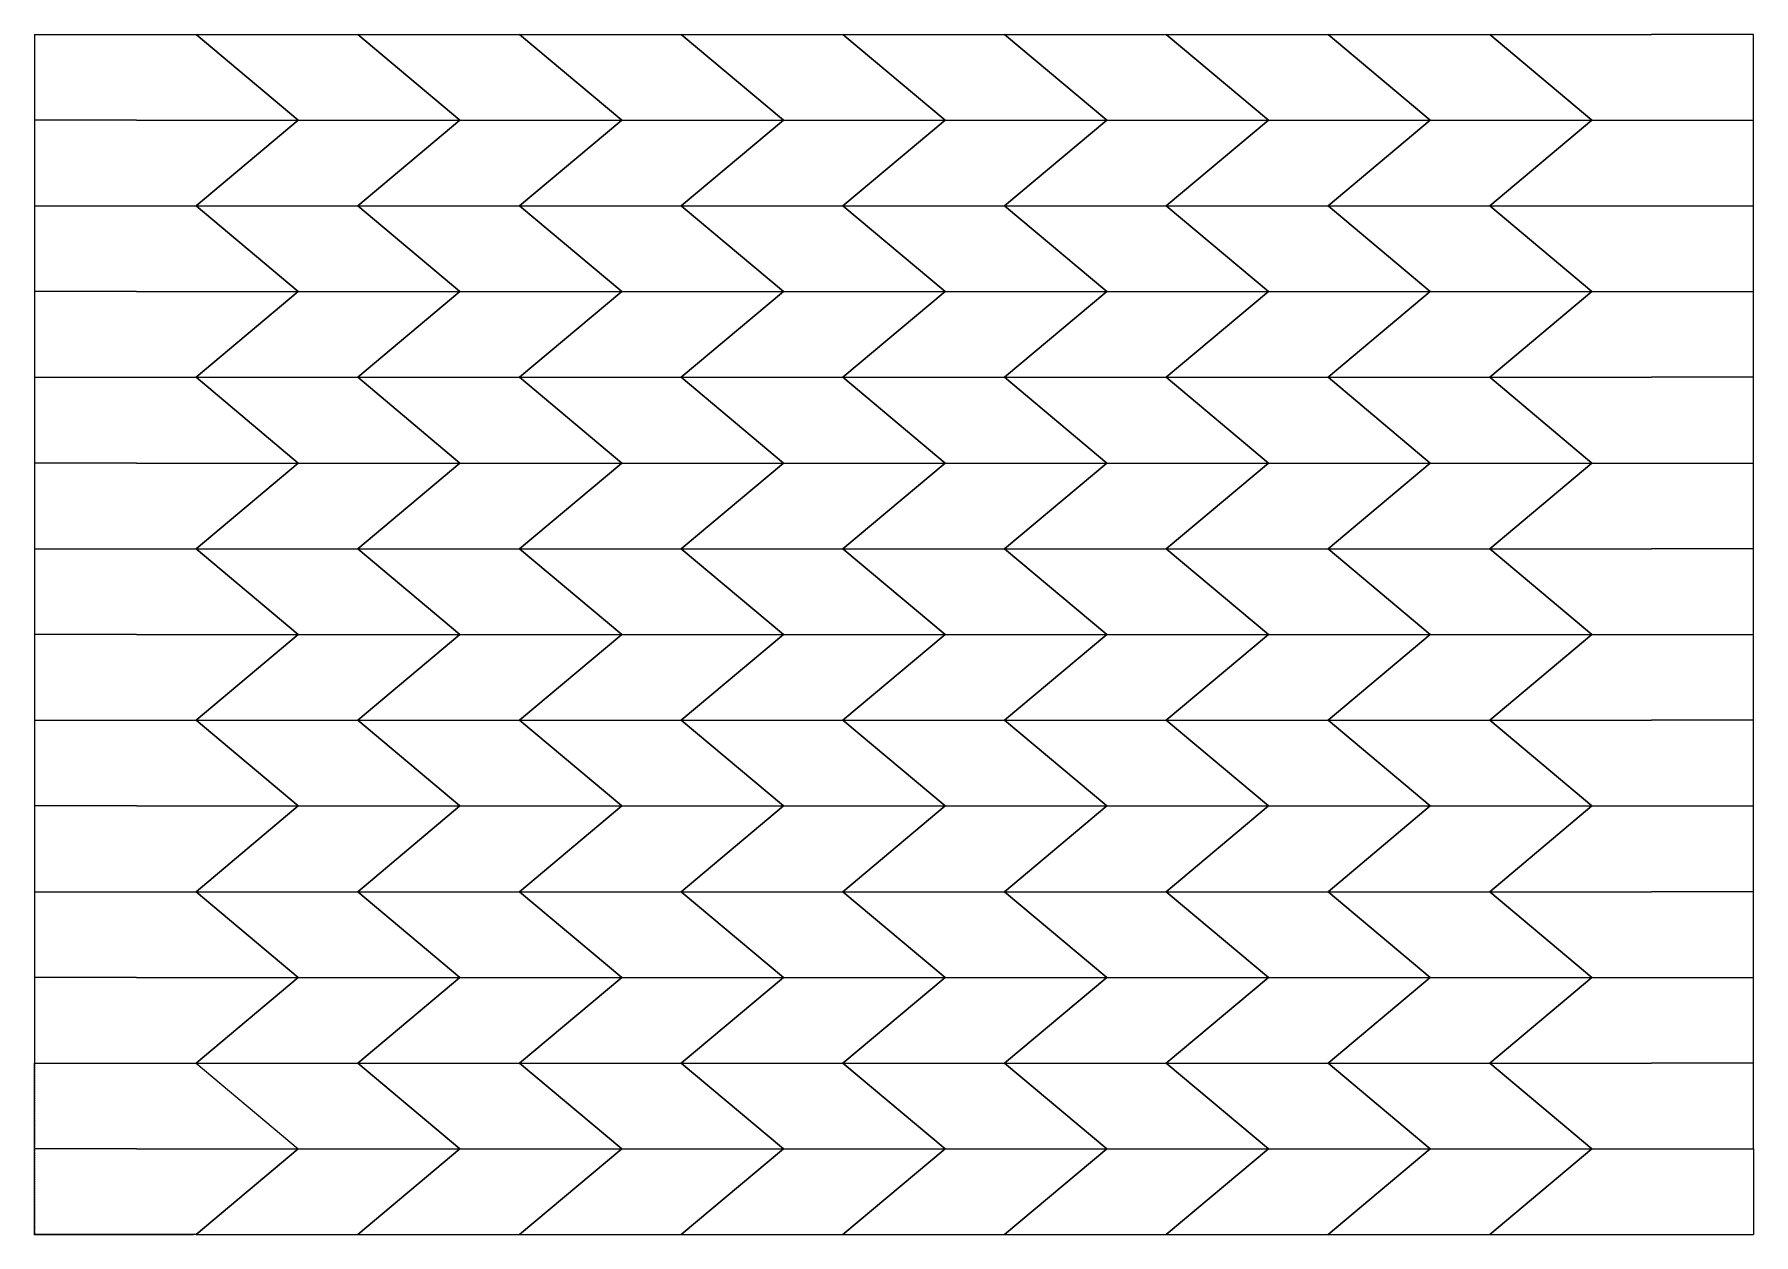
# Model space of a CAD drawing. Header units: millimetres. Extents: x 0 to 702, y 0 to 490.
import ezdxf

# ---------------------------------------------------------------- set-up
doc = ezdxf.new("R2010")
doc.units = ezdxf.units.MM
doc.linetypes.add('DASHED', pattern=[0.75, 0.5, -0.25])
doc.layers.get('0').update_dxf_attribs({"linetype": 'CONTINUOUS'})

msp = doc.modelspace()

# ---------------------------------------------------------------- linework, layer by layer
for p, q in [((0, 490), (66, 490)), ((0, 490), (0, 70)), ((107.71, 455), (66, 490)), ((66, 490), (132, 490)), ((66, 490), (107.71, 455)), ((173.71, 455), (132, 490)), ((132, 490), (198, 490)), ((132, 490), (173.71, 455)), ((239.71, 455), (198, 490)), ((198, 490), (264, 490)), ((198, 490), (239.71, 455)), ((305.71, 455), (264, 490)), ((264, 490), (330, 490)), ((264, 490), (305.71, 455)), ((371.71, 455), (330, 490)), ((330, 490), (396, 490)), ((330, 490), (371.71, 455)), ((437.71, 455), (396, 490)), ((396, 490), (462, 490)), ((396, 490), (437.71, 455)), ((503.71, 455), (462, 490)), ((462, 490), (528, 490)), ((462, 490), (503.71, 455)), ((569.71, 455), (528, 490)), ((528, 490), (594, 490)), ((528, 490), (569.71, 455)), ((635.71, 455), (594, 490)), ((594, 490), (660, 490)), ((594, 490), (635.71, 455)), ((701.71, 490), (660, 490)), ((701.71, 35), (701.71, 490)), ((41.71, 455), (0, 455)), ((41.71, 455), (107.71, 455)), ((107.71, 455), (66, 420)), ((66, 420), (107.71, 455)), ((107.71, 455), (173.71, 455)), ((173.71, 455), (132, 420)), ((132, 420), (173.71, 455)), ((173.71, 455), (239.71, 455)), ((239.71, 455), (198, 420)), ((198, 420), (239.71, 455)), ((239.71, 455), (305.71, 455)), ((305.71, 455), (264, 420)), ((264, 420), (305.71, 455)), ((305.71, 455), (371.71, 455)), ((371.71, 455), (330, 420)), ((330, 420), (371.71, 455)), ((371.71, 455), (437.71, 455)), ((437.71, 455), (396, 420)), ((396, 420), (437.71, 455)), ((437.71, 455), (503.71, 455)), ((503.71, 455), (462, 420)), ((462, 420), (503.71, 455)), ((503.71, 455), (569.71, 455)), ((569.71, 455), (528, 420)), ((528, 420), (569.71, 455)), ((569.71, 455), (635.71, 455)), ((635.71, 455), (594, 420)), ((594, 420), (635.71, 455)), ((635.71, 455), (701.71, 455)), ((0, 420), (66, 420)), ((0, 420), (66, 420)), ((107.71, 385), (66, 420)), ((66, 420), (132, 420)), ((66, 420), (107.71, 385)), ((66, 420), (132, 420)), ((130, 420), (131, 420)), ((173.71, 385), (132, 420)), ((132, 420), (198, 420)), ((132, 420), (173.71, 385)), ((132, 420), (198, 420)), ((239.71, 385), (198, 420)), ((198, 420), (264, 420)), ((198, 420), (239.71, 385)), ((198, 420), (264, 420)), ((305.71, 385), (264, 420)), ((264, 420), (330, 420)), ((264, 420), (305.71, 385)), ((264, 420), (330, 420)), ((371.71, 385), (330, 420)), ((330, 420), (396, 420)), ((330, 420), (371.71, 385)), ((330, 420), (396, 420)), ((437.71, 385), (396, 420)), ((396, 420), (462, 420)), ((396, 420), (437.71, 385)), ((396, 420), (462, 420)), ((503.71, 385), (462, 420)), ((462, 420), (528, 420)), ((462, 420), (503.71, 385)), ((462, 420), (528, 420)), ((569.71, 385), (528, 420)), ((528, 420), (594, 420)), ((528, 420), (569.71, 385)), ((528, 420), (594, 420)), ((635.71, 385), (594, 420)), ((594, 420), (660, 420)), ((594, 420), (635.71, 385)), ((594, 420), (660, 420)), ((660, 420), (701.71, 420)), ((41.71, 385), (0, 385)), ((41.71, 385), (107.71, 385)), ((107.71, 385), (66, 350)), ((66, 350), (107.71, 385)), ((107.71, 385), (173.71, 385)), ((173.71, 385), (132, 350)), ((132, 350), (173.71, 385)), ((173.71, 385), (239.71, 385)), ((239.71, 385), (198, 350)), ((198, 350), (239.71, 385)), ((239.71, 385), (305.71, 385)), ((305.71, 385), (264, 350)), ((264, 350), (305.71, 385)), ((305.71, 385), (371.71, 385)), ((371.71, 385), (330, 350)), ((330, 350), (371.71, 385)), ((371.71, 385), (437.71, 385)), ((437.71, 385), (396, 350)), ((396, 350), (437.71, 385)), ((437.71, 385), (503.71, 385)), ((503.71, 385), (462, 350)), ((462, 350), (503.71, 385)), ((503.71, 385), (569.71, 385)), ((569.71, 385), (528, 350)), ((528, 350), (569.71, 385)), ((569.71, 385), (635.71, 385)), ((635.71, 385), (594, 350)), ((594, 350), (635.71, 385)), ((635.71, 385), (701.71, 385)), ((0, 350), (66, 350)), ((0, 350), (66, 350)), ((107.71, 315), (66, 350)), ((66, 350), (132, 350)), ((66, 350), (107.71, 315)), ((66, 350), (132, 350)), ((173.71, 315), (132, 350)), ((132, 350), (198, 350)), ((132, 350), (173.71, 315)), ((132, 350), (198, 350)), ((239.71, 315), (198, 350)), ((198, 350), (264, 350)), ((198, 350), (239.71, 315)), ((198, 350), (264, 350)), ((305.71, 315), (264, 350)), ((264, 350), (330, 350)), ((264, 350), (305.71, 315)), ((264, 350), (330, 350)), ((371.71, 315), (330, 350)), ((330, 350), (396, 350)), ((330, 350), (371.71, 315)), ((330, 350), (396, 350)), ((437.71, 315), (396, 350)), ((396, 350), (462, 350)), ((396, 350), (437.71, 315)), ((396, 350), (462, 350)), ((503.71, 315), (462, 350)), ((462, 350), (528, 350)), ((462, 350), (503.71, 315)), ((462, 350), (528, 350)), ((569.71, 315), (528, 350)), ((528, 350), (594, 350)), ((528, 350), (569.71, 315)), ((528, 350), (594, 350)), ((635.71, 315), (594, 350)), ((594, 350), (660, 350)), ((594, 350), (635.71, 315)), ((594, 350), (660, 350)), ((701.71, 350), (660, 350)), ((41.71, 315), (0, 315)), ((41.71, 315), (107.71, 315)), ((107.71, 315), (66, 280)), ((66, 280), (107.71, 315)), ((107.71, 315), (173.71, 315)), ((173.71, 315), (132, 280)), ((132, 280), (173.71, 315)), ((173.71, 315), (239.71, 315)), ((239.71, 315), (198, 280)), ((198, 280), (239.71, 315)), ((239.71, 315), (305.71, 315)), ((305.71, 315), (264, 280)), ((264, 280), (305.71, 315)), ((305.71, 315), (371.71, 315)), ((371.71, 315), (330, 280)), ((330, 280), (371.71, 315)), ((371.71, 315), (437.71, 315)), ((437.71, 315), (396, 280)), ((396, 280), (437.71, 315)), ((437.71, 315), (503.71, 315)), ((503.71, 315), (462, 280)), ((462, 280), (503.71, 315)), ((503.71, 315), (569.71, 315)), ((569.71, 315), (528, 280)), ((528, 280), (569.71, 315)), ((569.71, 315), (635.71, 315)), ((635.71, 315), (594, 280)), ((594, 280), (635.71, 315)), ((635.71, 315), (701.71, 315)), ((0, 280), (66, 280)), ((0, 280), (66, 280)), ((107.71, 245), (66, 280)), ((66, 280), (132, 280)), ((66, 280), (107.71, 245)), ((66, 280), (132, 280)), ((173.71, 245), (132, 280)), ((132, 280), (198, 280)), ((132, 280), (173.71, 245)), ((132, 280), (198, 280)), ((239.71, 245), (198, 280)), ((198, 280), (264, 280)), ((198, 280), (239.71, 245)), ((198, 280), (264, 280)), ((305.71, 245), (264, 280)), ((264, 280), (330, 280)), ((264, 280), (305.71, 245)), ((264, 280), (330, 280)), ((371.71, 245), (330, 280)), ((330, 280), (396, 280)), ((330, 280), (371.71, 245)), ((330, 280), (396, 280)), ((437.71, 245), (396, 280)), ((396, 280), (462, 280)), ((396, 280), (437.71, 245)), ((396, 280), (462, 280)), ((503.71, 245), (462, 280)), ((462, 280), (528, 280)), ((462, 280), (503.71, 245)), ((462, 280), (528, 280)), ((569.71, 245), (528, 280)), ((528, 280), (594, 280)), ((528, 280), (569.71, 245)), ((528, 280), (594, 280)), ((635.71, 245), (594, 280)), ((594, 280), (660, 280)), ((594, 280), (635.71, 245)), ((594, 280), (660, 280)), ((701.71, 280), (660, 280)), ((41.71, 245), (0, 245)), ((41.71, 245), (107.71, 245)), ((107.71, 245), (66, 210)), ((66, 210), (107.71, 245)), ((107.71, 245), (173.71, 245)), ((173.71, 245), (132, 210)), ((132, 210), (173.71, 245)), ((173.71, 245), (239.71, 245)), ((239.71, 245), (198, 210)), ((198, 210), (239.71, 245)), ((239.71, 245), (305.71, 245)), ((305.71, 245), (264, 210)), ((264, 210), (305.71, 245)), ((305.71, 245), (371.71, 245)), ((371.71, 245), (330, 210)), ((330, 210), (371.71, 245)), ((371.71, 245), (437.71, 245)), ((437.71, 245), (396, 210)), ((396, 210), (437.71, 245)), ((437.71, 245), (503.71, 245)), ((503.71, 245), (462, 210)), ((462, 210), (503.71, 245)), ((503.71, 245), (569.71, 245)), ((569.71, 245), (528, 210)), ((528, 210), (569.71, 245)), ((569.71, 245), (635.71, 245)), ((635.71, 245), (594, 210)), ((594, 210), (635.71, 245)), ((635.71, 245), (701.71, 245)), ((0, 210), (66, 210)), ((0, 210), (66, 210)), ((107.71, 175), (66, 210)), ((66, 210), (132, 210)), ((66, 210), (107.71, 175)), ((66, 210), (132, 210)), ((173.71, 175), (132, 210)), ((132, 210), (198, 210)), ((132, 210), (173.71, 175)), ((132, 210), (198, 210)), ((239.71, 175), (198, 210)), ((198, 210), (264, 210)), ((198, 210), (239.71, 175)), ((198, 210), (264, 210)), ((305.71, 175), (264, 210)), ((264, 210), (330, 210)), ((264, 210), (305.71, 175)), ((264, 210), (330, 210)), ((371.71, 175), (330, 210)), ((330, 210), (396, 210)), ((330, 210), (371.71, 175)), ((330, 210), (396, 210)), ((437.71, 175), (396, 210)), ((396, 210), (462, 210)), ((396, 210), (437.71, 175)), ((396, 210), (462, 210)), ((503.71, 175), (462, 210)), ((462, 210), (528, 210)), ((462, 210), (503.71, 175)), ((462, 210), (528, 210)), ((569.71, 175), (528, 210)), ((528, 210), (594, 210)), ((528, 210), (569.71, 175)), ((528, 210), (594, 210)), ((635.71, 175), (594, 210)), ((594, 210), (660, 210)), ((594, 210), (635.71, 175)), ((594, 210), (660, 210)), ((701.71, 210), (660, 210)), ((41.71, 175), (0, 175)), ((41.71, 175), (107.71, 175)), ((107.71, 175), (66, 140)), ((66, 140), (107.71, 175)), ((107.71, 175), (173.71, 175)), ((173.71, 175), (132, 140)), ((132, 140), (173.71, 175)), ((173.71, 175), (239.71, 175)), ((239.71, 175), (198, 140)), ((198, 140), (239.71, 175)), ((239.71, 175), (305.71, 175)), ((305.71, 175), (264, 140)), ((264, 140), (305.71, 175)), ((305.71, 175), (371.71, 175)), ((371.71, 175), (330, 140)), ((330, 140), (371.71, 175)), ((371.71, 175), (437.71, 175)), ((437.71, 175), (396, 140)), ((396, 140), (437.71, 175)), ((437.71, 175), (503.71, 175)), ((503.71, 175), (462, 140)), ((462, 140), (503.71, 175)), ((503.71, 175), (569.71, 175)), ((569.71, 175), (528, 140)), ((528, 140), (569.71, 175)), ((569.71, 175), (635.71, 175)), ((635.71, 175), (594, 140)), ((594, 140), (635.71, 175)), ((635.71, 175), (701.71, 175)), ((0, 140), (66, 140)), ((0, 140), (66, 140)), ((107.71, 105), (66, 140)), ((66, 140), (132, 140)), ((66, 140), (107.71, 105)), ((66, 140), (132, 140)), ((173.71, 105), (132, 140)), ((132, 140), (198, 140)), ((132, 140), (173.71, 105)), ((132, 140), (198, 140)), ((239.71, 105), (198, 140)), ((198, 140), (264, 140)), ((198, 140), (239.71, 105)), ((198, 140), (264, 140)), ((305.71, 105), (264, 140)), ((264, 140), (330, 140)), ((264, 140), (305.71, 105)), ((264, 140), (330, 140)), ((371.71, 105), (330, 140)), ((330, 140), (396, 140)), ((330, 140), (371.71, 105)), ((330, 140), (396, 140)), ((437.71, 105), (396, 140)), ((396, 140), (462, 140)), ((396, 140), (437.71, 105)), ((396, 140), (462, 140)), ((503.71, 105), (462, 140)), ((462, 140), (528, 140)), ((462, 140), (503.71, 105)), ((462, 140), (528, 140)), ((569.71, 105), (528, 140)), ((528, 140), (594, 140)), ((528, 140), (569.71, 105)), ((528, 140), (594, 140)), ((635.71, 105), (594, 140)), ((594, 140), (660, 140)), ((594, 140), (635.71, 105)), ((594, 140), (660, 140)), ((701.71, 140), (660, 140)), ((41.71, 105), (0, 105)), ((41.71, 105), (107.71, 105)), ((107.71, 105), (66, 70)), ((66, 70), (107.71, 105)), ((107.71, 105), (173.71, 105)), ((173.71, 105), (132, 70)), ((132, 70), (173.71, 105)), ((173.71, 105), (239.71, 105)), ((239.71, 105), (198, 70)), ((198, 70), (239.71, 105)), ((239.71, 105), (305.71, 105)), ((305.71, 105), (264, 70)), ((264, 70), (305.71, 105)), ((305.71, 105), (371.71, 105)), ((371.71, 105), (330, 70)), ((330, 70), (371.71, 105)), ((371.71, 105), (437.71, 105)), ((437.71, 105), (396, 70)), ((396, 70), (437.71, 105)), ((437.71, 105), (503.71, 105)), ((503.71, 105), (462, 70)), ((462, 70), (503.71, 105)), ((503.71, 105), (569.71, 105)), ((569.71, 105), (528, 70)), ((528, 70), (569.71, 105)), ((569.71, 105), (635.71, 105)), ((635.71, 105), (594, 70)), ((594, 70), (635.71, 105)), ((635.71, 105), (701.71, 105)), ((0, 70), (66, 70)), ((0, 70), (66, 70)), ((66, 70), (132, 70)), ((66, 70), (107.71, 35)), ((66, 70), (132, 70)), ((173.71, 35), (132, 70)), ((132, 70), (198, 70)), ((132, 70), (173.71, 35)), ((132, 70), (198, 70)), ((239.71, 35), (198, 70)), ((198, 70), (264, 70)), ((198, 70), (239.71, 35)), ((198, 70), (264, 70)), ((305.71, 35), (264, 70)), ((264, 70), (330, 70)), ((264, 70), (305.71, 35)), ((264, 70), (330, 70)), ((371.71, 35), (330, 70)), ((330, 70), (396, 70)), ((330, 70), (371.71, 35)), ((330, 70), (396, 70)), ((437.71, 35), (396, 70)), ((396, 70), (462, 70)), ((396, 70), (437.71, 35)), ((396, 70), (462, 70)), ((503.71, 35), (462, 70)), ((462, 70), (528, 70)), ((462, 70), (503.71, 35)), ((462, 70), (528, 70)), ((569.71, 35), (528, 70)), ((528, 70), (594, 70)), ((528, 70), (569.71, 35)), ((528, 70), (594, 70)), ((635.71, 35), (594, 70)), ((594, 70), (660, 70)), ((594, 70), (635.71, 35)), ((594, 70), (660, 70)), ((701.71, 70), (660, 70)), ((41.71, 35), (0, 35)), ((41.71, 35), (107.71, 35)), ((66, 0), (107.71, 35)), ((107.71, 35), (173.71, 35)), ((173.71, 35), (132, 0)), ((132, 0), (173.71, 35)), ((173.71, 35), (239.71, 35)), ((239.71, 35), (198, 0)), ((198, 0), (239.71, 35)), ((239.71, 35), (305.71, 35)), ((305.71, 35), (264, 0)), ((264, 0), (305.71, 35)), ((305.71, 35), (371.71, 35)), ((371.71, 35), (330, 0)), ((330, 0), (371.71, 35)), ((371.71, 35), (437.71, 35)), ((437.71, 35), (396, 0)), ((396, 0), (437.71, 35)), ((437.71, 35), (503.71, 35)), ((503.71, 35), (462, 0)), ((462, 0), (503.71, 35)), ((503.71, 35), (569.71, 35)), ((569.71, 35), (528, 0)), ((528, 0), (569.71, 35)), ((569.71, 35), (635.71, 35)), ((635.71, 35), (594, 0)), ((594, 0), (635.71, 35)), ((635.71, 35), (701.71, 35)), ((701.71, 35), (701.71, 0)), ((0, 0), (65, 0)), ((66, 0), (132, 0)), ((132, 0), (198, 0)), ((198, 0), (264, 0)), ((264, 0), (330, 0)), ((330, 0), (396, 0)), ((396, 0), (462, 0)), ((462, 0), (528, 0)), ((528, 0), (594, 0)), ((594, 0), (660, 0)), ((660, 0), (701.71, 0))]:
    msp.add_line(p, q)
at = {"linetype": 'DASHED'}
for p, q in [((0, 70), (0, 0)), ((0, 0), (65, 0))]:
    msp.add_line(p, q, dxfattribs=at)
msp.add_lwpolyline([(0, 0), (0, 70), (66, 70), (107.71, 35), (66, 0)], close=True)
for p in [(0, 35), (0, 0)]:
    msp.add_point(p)

doc.saveas('drawing.dxf')
